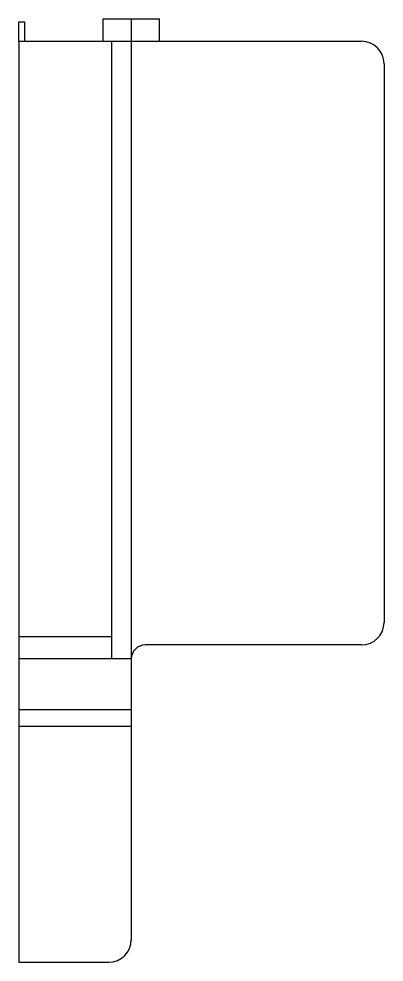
# Model space of a CAD drawing. Header units: inches. Extents: x 0 to 130, y 0 to 336.
import ezdxf

# ---------------------------------------------------------------- set-up
doc = ezdxf.new("R2010")
doc.units = ezdxf.units.IN

# ---------------------------------------------------------------- blocks, each defined once
blk = doc.blocks.new('Congto3P-4')
at = {"color": 126}
for p, q in [((85674.61, 42046.34), (85674.61, 42054.34)), ((85674.61, 42054.34), (85694.61, 42054.34)), ((85684.61, 42054.34), (85684.61, 41826.54)), ((85694.61, 42046.34), (85694.61, 42054.34)), ((85644.61, 42053.34), (85646.61, 42053.34)), ((85644.61, 42046.34), (85644.61, 42053.34)), ((85646.61, 42053.34), (85646.61, 42046.34)), ((85644.61, 42046.34), (85644.61, 41718.34)), ((85644.61, 42046.34), (85766.61, 42046.34)), ((85644.61, 42046.34), (85694.61, 42046.34)), ((85677.61, 42046.34), (85677.61, 41826.54)), ((85774.61, 42038.34), (85774.61, 41839.34)), ((85644.61, 41834.34), (85677.61, 41834.34)), ((85766.61, 41831.34), (85689.61, 41831.34)), ((85644.61, 41826.54), (85684.61, 41826.54)), ((85684.61, 41826.34), (85684.61, 41726.34)), ((85644.61, 41808.34), (85684.61, 41808.34)), ((85644.61, 41802.34), (85684.61, 41802.34)), ((85644.61, 41718.34), (85676.61, 41718.34))]:
    blk.add_line(p, q, dxfattribs=at)
for centre, radius, start, end in [((85766.61, 42038.34), 8, 0, 90), ((85766.61, 41839.34), 8, 270, 0), ((85689.61, 41826.34), 5, 90, 180), ((85676.61, 41726.34), 8, 270, 0)]:
    blk.add_arc(centre, radius, start, end, dxfattribs=at)

msp = doc.modelspace()

# ---------------------------------------------------------------- block references
msp.add_blockref('Congto3P-4', (-85644.61, -41718.34))

doc.saveas('drawing.dxf')
